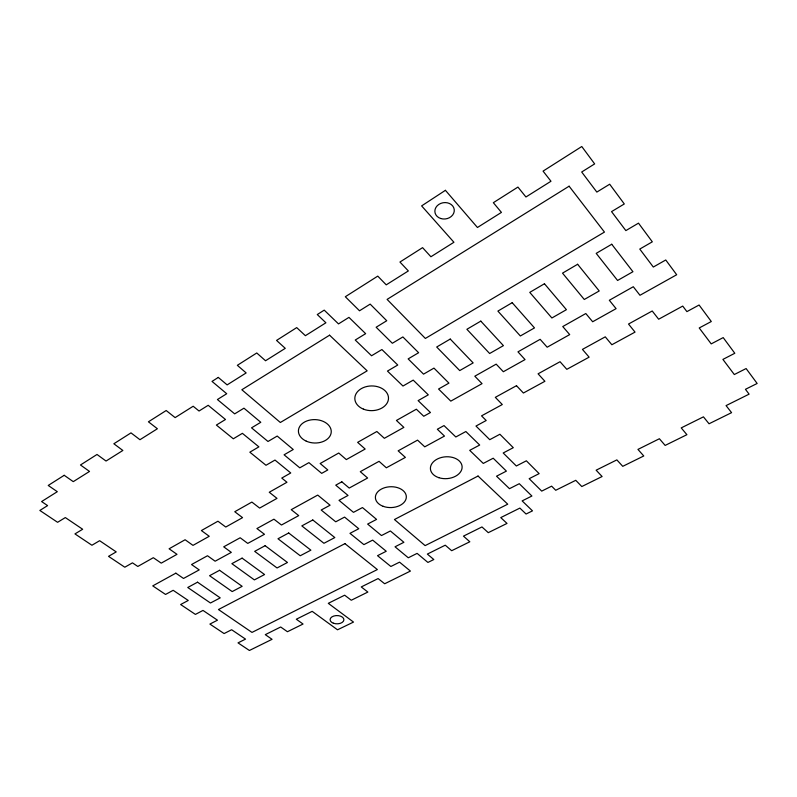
<?xml version="1.0" encoding="UTF-8"?>
<svg xmlns="http://www.w3.org/2000/svg" width="797" height="797" viewBox="0 0 797 797"><rect width="100%" height="100%" fill="white"/><g stroke="black" fill="none" stroke-linecap="round" stroke-linejoin="round"><path stroke-width="1.2" d="M445.423 190.324L421.623 205.895L453.931 242.268L430.908 256.754L422.579 247.648L399.945 262.034L408.343 270.94L386.236 284.848L377.768 276.121L345.32 296.733L359.517 310.78L370.177 304.115L386.744 320.743L376.144 327.238L392.343 343.268L402.883 336.942L418.624 352.722L408.144 358.899L423.536 374.142L433.966 368.114L448.93 383.128L438.559 389.016L450.803 401.13L482.036 383.646L474.813 376.204L496.182 364.139L503.335 371.731L525.044 359.586L517.96 351.846L540.147 339.323L547.16 347.213L569.696 334.601L562.762 326.551L585.815 313.54L592.669 321.749L616.091 308.648L609.326 300.27L633.296 286.731L639.971 295.279L676.683 274.746L665.754 259.981L653.311 267.045L639.772 249.072L652.315 241.82L638.497 223.15L625.854 230.602L611.548 211.623L624.3 203.962L609.685 184.217L596.833 192.087L581.69 172.003L594.652 163.903L581.78 146.518L543.066 171.116L550.976 181.248L525.94 196.989L517.94 187.076L493.343 202.697L501.433 212.4L477.443 227.494L445.423 190.324M64.208 475.301L48.228 485.453L57.304 491.689L41.603 501.562L47.601 505.607L39.85 510.449L57.593 522.304L65.324 517.572L82.669 529.258L74.948 533.9L91.924 545.248L99.625 540.705L116.223 551.903L108.531 556.346L124.8 567.215L132.471 562.851L137.811 566.458L153.323 557.701L161.243 563.14L176.984 554.333L169.094 548.794L185.113 539.748L192.984 545.377L209.242 536.281L201.392 530.563L217.94 521.218L225.76 527.036L242.557 517.642L234.766 511.724L251.872 502.07L259.633 508.087L276.987 498.374L269.256 492.247L286.95 482.265L281.769 478.061L290.736 472.97L274.995 460.068L265.989 465.269L249.84 452.188L258.886 446.858L242.388 433.339L233.312 438.788L216.385 425.06L225.491 419.491L208.186 405.304L199.041 411.013L193.173 406.251L175.121 417.608L166.184 410.525L148.431 421.802L157.388 428.756L139.963 439.705L130.987 432.881L113.851 443.77L122.858 450.464L106.041 461.045L97.015 454.469L80.477 464.98L89.513 471.435L73.264 481.647L64.208 475.301M218.298 377.419L212.022 381.404L226.717 393.728L217.412 399.536L234.677 413.862L243.952 408.184L260.778 422.29L251.543 427.84L268.001 441.478L277.207 436.059L293.246 449.508L284.081 454.808L299.782 467.829L308.907 462.649L321.689 473.368L327.796 469.951L320.165 463.505L338.735 453.025L346.316 459.59L365.165 449.04L357.634 442.355L376.861 431.506L384.353 438.31L403.87 427.381L396.428 420.457L416.353 409.21L423.745 416.263L430.45 412.517L418.116 400.622L428.288 394.844L413.215 380.119L402.973 386.037L387.462 371.083L397.753 365.026L381.902 349.544L371.551 355.761L355.243 340.03L365.644 333.664L348.956 317.375L338.506 323.901L324.22 310.133L317.276 314.546L325.903 322.785L305.39 335.686L296.713 327.607L276.549 340.419L285.266 348.339L265.531 360.752L256.764 352.981L237.347 365.315L246.153 372.936L227.135 384.891L218.298 377.419M329.569 335.188L241.84 389.753L280.345 422.49L367.158 370.844L329.569 335.188M569.108 186.199L387.103 299.403L425.359 338.446L604.455 232.086L569.108 186.199M450.245 339.064L436.696 347.014L459.73 370.575L473.149 362.914L450.245 339.064M480.8 321.121L466.893 329.291L489.637 353.509L503.415 345.639L480.8 321.121M512.192 302.691L497.896 311.089L520.351 335.975L534.488 327.906L512.192 302.691M544.451 283.752L529.766 292.379L551.883 317.983L566.418 309.684L544.451 283.752M577.626 264.275L562.523 273.142L584.281 299.483L599.214 290.965L577.626 264.275M611.737 244.251L596.206 253.366L617.585 280.474L632.938 271.717L611.737 244.251M175.848 573.173L152.745 585.885L165.557 594.442L173.178 590.308L188.241 600.47L180.64 604.524L195.414 614.407L202.996 610.422L217.461 620.186L209.9 624.081L224.096 633.565L231.638 629.74L245.536 639.114L238.014 642.87L249.411 650.482L272.056 639.314L265.281 634.651L280.683 627L287.438 631.722L303.039 624.031L296.315 619.229L312.185 611.339L337.51 629.799L353.499 622.078L328.294 603.329L344.653 595.2L351.278 600.241L367.855 592.061L361.26 586.941L378.127 578.562L384.682 583.763L410.415 571.07L399.546 562.154L390.869 566.488L377.529 555.678L386.246 551.255L372.657 540.117L363.89 544.63L349.973 533.342L358.77 528.73L344.573 517.094L335.736 521.806L321.191 510.02L330.068 505.208L317.724 495.086L291.234 509.672L298.716 515.609L281.461 525.024L273.939 519.186L256.923 528.55L264.474 534.289L247.757 543.405L240.176 537.766L223.708 546.832L231.319 552.381L215.13 561.208L207.499 555.748L191.549 564.535L199.21 569.895L183.529 578.453L175.848 573.173M341.833 481.816L335.756 485.164L348.03 495.455L339.014 500.347L353.479 512.351L362.466 507.559L376.573 519.395L367.636 524.077L381.484 535.554L390.381 530.971L403.89 542.299L395.033 546.792L408.293 557.78L417.11 553.377L427.909 562.443L433.807 559.534L427.361 554.084L445.264 545.188L451.67 550.717L469.822 541.771L463.465 536.132L481.966 526.947L488.272 532.665L507.012 523.42L500.755 517.602L519.873 508.097L526.07 514.025L532.486 510.857L522.145 500.895L531.898 496.023L519.285 483.709L509.482 488.681L496.531 476.198L506.394 471.117L493.194 458.225L483.281 463.426L469.712 450.355L479.684 445.035L465.866 431.536L455.834 436.975L444.009 425.588L437.344 429.254L444.477 436.079L424.761 446.838L417.568 440.133L398.141 450.833L405.384 457.408L386.336 467.799L379.053 461.333L360.284 471.665L367.616 478.011L349.216 488.053L341.833 481.816M516.496 385.688L495.316 397.344L502.289 404.537L481.547 415.855L486.19 420.507L475.978 426.046L489.747 439.675L499.898 434.255L513.288 447.685L503.196 452.985L516.336 465.986L526.359 460.805L539.141 473.627L529.168 478.688L541.721 491.111L551.634 486.16L555.728 490.275L575.763 480.312L581.8 486.539L602.104 476.516L596.136 470.19L616.858 459.889L622.756 466.335L643.767 455.964L637.939 449.408L659.398 438.739L665.146 445.423L686.904 434.694L681.226 427.889L703.442 416.851L709.041 423.775L731.576 412.657L726.067 405.603L749.1 394.156L745.444 389.315L757.15 383.467L746.112 368.553L734.316 374.54L722.909 359.407L734.804 353.27L723.198 337.599L711.213 343.886L699.218 327.965L711.303 321.52L699.089 305.012L686.904 311.627L682.73 306.088L658.651 319.218L652.225 310.989L628.514 324.04L635.03 332.11L611.857 344.752L605.262 336.842L582.438 349.395L589.122 357.156L566.806 369.33L560.052 361.718L538.075 373.813L544.909 381.285L523.4 393.021L516.496 385.688M197.546 582.189L187.753 587.489L210.468 603L220.221 597.87L197.546 582.189M219.583 570.293L209.571 575.703L232.186 591.573L242.149 586.323L219.583 570.293M242.109 558.129L231.867 563.658L254.373 579.897L264.564 574.537L242.109 558.129M265.142 545.696L254.671 551.355L277.057 567.962L287.468 562.483L265.142 545.696M288.693 532.984L277.984 538.762L300.24 555.758L310.88 550.159L288.693 532.984M312.783 519.973L301.824 525.89L323.941 543.295L334.82 537.567L312.783 519.973M344.952 543.644L218.468 609.536L251.991 632.41L377.36 569.556L344.952 543.644M478.051 476.038L394.445 519.524L425.12 545.616L507.729 504.192L478.051 476.038M440.711 218.498A9.733 8.179 -8.3 0 0 454.22 209.462A9.733 8.179 -8.3 0 0 438.798 204.45A9.733 8.179 -8.3 0 0 440.711 218.498M306.257 441.149A16.428 11.696 1.9 0 0 331.253 431.884A16.428 11.696 1.9 0 0 306.994 420.906A16.428 11.696 1.9 0 0 306.257 441.149M363.402 409.12A16.837 12.354 -0.9 0 0 388.498 398.032A16.837 12.354 -0.9 0 0 363.073 387.731A16.837 12.354 -0.9 0 0 363.402 409.12M333.355 623.204A6.894 4.134 0.2 0 0 343.896 619.857A6.894 4.134 0.2 0 0 333.754 616.041A6.894 4.134 0.2 0 0 333.355 623.204M438.868 477.692A15.88 10.929 -4.3 0 0 462.111 466.673A15.88 10.929 -4.3 0 0 437.822 458.783A15.88 10.929 -4.3 0 0 438.868 477.692M383.138 506.304A15.462 10.411 -1.7 0 0 406.331 496.89A15.462 10.411 -1.7 0 0 383.138 488.252A15.462 10.411 -1.7 0 0 383.138 506.304"/></g></svg>
